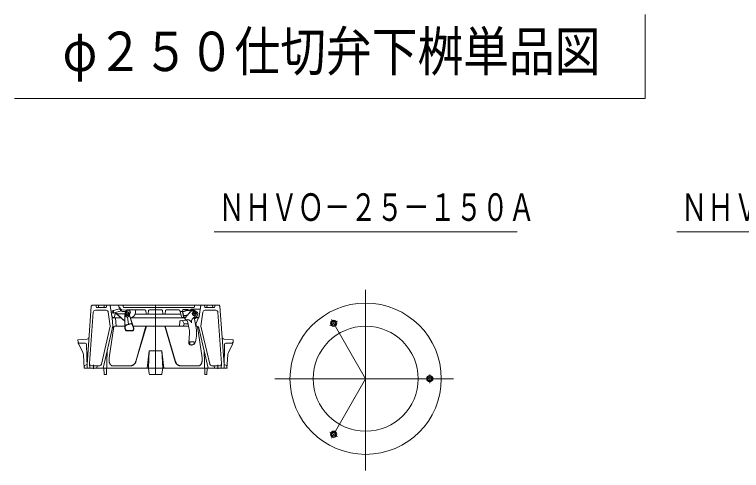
# Model space of a CAD drawing. Units: millimetres, scale not verified. Extents: x -6861 to 6861, y -3554 to 3095.
# Drawn here: x -6861 to -5132, y 1833 to 2918 of the extents above; entities that cross this region are included whole.
import ezdxf
from ezdxf.enums import TextEntityAlignment as Align

# ---------------------------------------------------------------- set-up
doc = ezdxf.new("R2010")
doc.units = ezdxf.units.MM
doc.header["$LTSCALE"] = 20
for name, color, linetype, lineweight in [('0-0_0', 7, 'Continuous', 18), ('0-3_TEMP', 3, 'Continuous', 18), ('0-4_細線', 7, 'Continuous', 18)]:
    doc.layers.add(name, color=color, linetype=linetype, lineweight=lineweight)
doc.styles.add('ＭＳ ゴシック', font='')
doc.styles.get('ＭＳ ゴシック').set_extended_font_data('MS Gothic')

msp = doc.modelspace()

# ---------------------------------------------------------------- linework, layer by layer
at = {"layer": '0-0_0'}
for p, q in [((-5360.93, 2918.03), (-5360.93, 2718.03)), ((-6860.93, 2718.03), (-5360.93, 2718.03)), ((-6385.84, 2401.07), (-5665.84, 2401.07)), ((-5285.84, 2401.07), (-4565.84, 2401.07)), ((-6025.84, 2262.4), (-6025.84, 1832.73)), ((-6111.19, 2177.89), (-6093, 2188.39)), ((-6025.84, 2051.07), (-6107.34, 2192.23)), ((-5873.34, 2061.57), (-5873.34, 2040.57)), ((-6241.67, 2051.07), (-5816.94, 2051.07)), ((-6025.84, 2051.07), (-6107.34, 1909.91)), ((-6093, 1913.75), (-6111.19, 1924.25))]:
    msp.add_line(p, q, dxfattribs=at)
for centre, radius in [((-6025.84, 2051.07), 180), ((-6102.09, 2183.14), 7.5), ((-6102.09, 2183.14), 5), ((-6102.09, 2183.14), 4.4), ((-6025.84, 2051.07), 125), ((-5873.34, 2051.07), 7.5), ((-5873.34, 2051.07), 5), ((-5873.34, 2051.07), 4.4), ((-6102.09, 1919), 7.5), ((-6102.09, 1919), 5), ((-6102.09, 1919), 4.4)]:
    msp.add_circle(centre, radius, dxfattribs=at)
at = {"layer": '0-3_TEMP'}
for p, q in [((-6525.46, 2225.95), (-6525.46, 2060.95)), ((-6673.46, 2083.87), (-6673.46, 2074.42)), ((-6648.46, 2075.95), (-6642.06, 2075.95)), ((-6542.46, 2075.95), (-6508.46, 2075.95)), ((-6408.86, 2075.95), (-6402.46, 2075.95)), ((-6377.46, 2083.87), (-6377.46, 2074.42))]:
    msp.add_line(p, q, dxfattribs=at)
at = {"layer": '0-4_細線'}
for p, q in [((-6678.6, 2223.95), (-6688.46, 2084.95)), ((-6678.6, 2223.95), (-6676.46, 2225.95)), ((-6676.46, 2225.95), (-6374.46, 2225.95)), ((-6668.64, 2213.95), (-6642.85, 2213.95)), ((-6667.46, 2225.95), (-6665.96, 2220.95)), ((-6665.96, 2220.95), (-6642.96, 2220.95)), ((-6660.46, 2225.95), (-6661.96, 2220.95)), ((-6648.46, 2225.95), (-6646.96, 2220.95)), ((-6641.46, 2225.95), (-6642.96, 2220.95)), ((-6633.96, 2225.95), (-6633.37, 2225.36)), ((-6629.19, 2198.95), (-6633.46, 2225.95)), ((-6633.37, 2225.36), (-6628.71, 2195.95)), ((-6631.27, 2212.1), (-6626.53, 2213.19)), ((-6625.91, 2209.24), (-6625.3, 2213.84)), ((-6625.58, 2213.77), (-6611.35, 2217.58)), ((-6613.46, 2225.95), (-6612.96, 2221.95)), ((-6612.96, 2221.95), (-6605.46, 2213.95)), ((-6610.19, 2216.48), (-6607.69, 2212.69)), ((-6609.49, 2217.13), (-6608.63, 2217.33)), ((-6609.17, 2216.75), (-6606.23, 2212.3)), ((-6607.08, 2213.58), (-6605.46, 2213.95)), ((-6605.46, 2213.95), (-6593.46, 2214.95)), ((-6603.46, 2225.95), (-6601.96, 2220.95)), ((-6433.96, 2220.95), (-6601.96, 2220.95)), ((-6594.85, 2213.34), (-6597.24, 2210.95)), ((-6593.46, 2214.95), (-6572.61, 2214.95)), ((-6550.77, 2214.95), (-6581.79, 2214.95)), ((-6573.42, 2207.82), (-6572.96, 2213.13)), ((-6548.78, 2213.15), (-6548.05, 2205.85)), ((-6542.14, 2213.15), (-6542.87, 2205.85)), ((-6510.77, 2214.95), (-6540.15, 2214.95)), ((-6508.05, 2205.85), (-6508.78, 2213.15)), ((-6502.87, 2205.85), (-6502.14, 2213.15)), ((-6469.82, 2214.95), (-6500.15, 2214.95)), ((-6464.06, 2199.18), (-6467.89, 2213.47)), ((-6463.35, 2210.95), (-6460.46, 2215.95)), ((-6461.07, 2211.21), (-6450.84, 2213.95)), ((-6460.46, 2215.95), (-6448.46, 2215.95)), ((-6460.15, 2210.68), (-6450.74, 2213.2)), ((-6450.84, 2213.95), (-6433.46, 2213.95)), ((-6450.74, 2213.2), (-6433.46, 2213.2)), ((-6448.46, 2215.95), (-6447.46, 2214.45)), ((-6447.46, 2214.45), (-6442.46, 2214.45)), ((-6440.46, 2216.95), (-6442.46, 2214.45)), ((-6440.46, 2216.95), (-6418.89, 2216.95)), ((-6432.46, 2225.95), (-6433.96, 2220.95)), ((-6417.56, 2225.36), (-6422.21, 2195.95)), ((-6421.74, 2198.95), (-6417.46, 2225.95)), ((-6416.96, 2225.95), (-6417.56, 2225.36)), ((-6409.46, 2225.95), (-6407.96, 2220.95)), ((-6382.28, 2213.95), (-6408.08, 2213.95)), ((-6384.96, 2220.95), (-6407.96, 2220.95)), ((-6402.46, 2225.95), (-6403.96, 2220.95)), ((-6390.46, 2225.95), (-6388.96, 2220.95)), ((-6383.46, 2225.95), (-6384.96, 2220.95)), ((-6372.32, 2223.95), (-6374.46, 2225.95)), ((-6372.32, 2223.95), (-6362.46, 2084.95)), ((-6673.63, 2209.31), (-6682.28, 2087.31)), ((-6637.89, 2209.6), (-6633.46, 2175.95)), ((-6630.64, 2208.14), (-6627.47, 2208.87)), ((-6629.19, 2198.95), (-6627.19, 2196.95)), ((-6629.19, 2198.95), (-6627.19, 2196.95)), ((-6629.19, 2198.95), (-6627.19, 2196.95)), ((-6629.19, 2198.95), (-6627.19, 2196.95)), ((-6628.71, 2195.95), (-6607.59, 2195.95)), ((-6628.71, 2195.95), (-6627.46, 2175.95)), ((-6627.53, 2208.47), (-6627.04, 2212.1)), ((-6623.19, 2196.95), (-6627.19, 2196.95)), ((-6626.41, 2207.33), (-6606.48, 2212.67)), ((-6626.36, 2207.35), (-6625.92, 2207.43)), ((-6624.66, 2208.15), (-6606.67, 2212.97)), ((-6622.43, 2204.16), (-6623.19, 2196.95)), ((-6620.96, 2195.95), (-6619.46, 2175.95)), ((-6618.82, 2205.95), (-6620.5, 2205.95)), ((-6598.46, 2187.95), (-6617.43, 2205.03)), ((-6616.95, 2205.95), (-6598.78, 2205.95)), ((-6598.32, 2188.5), (-6616.85, 2205.18)), ((-6603.73, 2210.95), (-6593.46, 2210.95)), ((-6599.46, 2205.95), (-6587.46, 2205.95)), ((-6598.46, 2169.99), (-6598.21, 2202.9)), ((-6598.21, 2202.9), (-6597.95, 2206.3)), ((-6596.53, 2210.95), (-6594.5, 2212.99)), ((-6593.46, 2211.95), (-6593.46, 2199.95)), ((-6589.66, 2180.77), (-6592.26, 2198.02)), ((-6577.2, 2171.47), (-6588.7, 2207.47)), ((-6580.85, 2181.36), (-6588.37, 2204.92)), ((-6588.01, 2205.33), (-6587.43, 2205.92)), ((-6587.84, 2204.79), (-6587.07, 2205.56)), ((-6583.77, 2195.95), (-6525.46, 2195.95)), ((-6465.61, 2204.95), (-6574.01, 2204.95)), ((-6455.3, 2195.95), (-6525.46, 2195.95)), ((-6467.21, 2210.95), (-6461.52, 2210.95)), ((-6458.68, 2198.43), (-6461.78, 2209.99)), ((-6461.16, 2196.95), (-6454.44, 2196.95)), ((-6458.85, 2201.95), (-6460.86, 2209.46)), ((-6458.16, 2200.35), (-6449.88, 2202.57)), ((-6457.62, 2201.25), (-6449.1, 2203.53)), ((-6445.87, 2207.46), (-6454.97, 2196.07)), ((-6445.68, 2207.31), (-6454.77, 2195.92)), ((-6439.46, 2206.2), (-6427.46, 2206.2)), ((-6439.27, 2212.93), (-6425.53, 2209.25)), ((-6439.27, 2212.93), (-6439.24, 2212.67)), ((-6439.24, 2212.67), (-6425.72, 2209.04)), ((-6433.46, 2200.2), (-6433.46, 2212.2)), ((-6422.21, 2195.95), (-6432.82, 2195.95)), ((-6432.35, 2197.16), (-6428.17, 2197.95)), ((-6428.06, 2196.95), (-6428.17, 2197.95)), ((-6428.06, 2196.95), (-6423.74, 2196.95)), ((-6425.72, 2209.04), (-6425.53, 2209.25)), ((-6423.74, 2196.95), (-6421.74, 2198.95)), ((-6413.03, 2209.6), (-6417.46, 2175.95)), ((-6377.3, 2209.31), (-6368.64, 2087.31)), ((-6595.5, 2179.25), (-6583.29, 2182.68)), ((-6594.54, 2178.8), (-6583.6, 2181.88)), ((-6578.15, 2171.17), (-6581.15, 2180.56)), ((-6467.52, 2188.14), (-6468.46, 2175.95)), ((-6466.66, 2189.06), (-6453.47, 2190.82)), ((-6460.83, 2188.45), (-6457.46, 2181.45)), ((-6448.79, 2184.72), (-6446.2, 2172.51)), ((-6433.12, 2192.73), (-6429.57, 2176.04)), ((-6429.46, 2181.45), (-6430.47, 2181.45)), ((-6654.19, 2085.83), (-6633.46, 2175.95)), ((-6650.46, 2075.95), (-6627.46, 2175.95)), ((-6625.13, 2175.67), (-6635.96, 2100.86)), ((-6623.48, 2175.95), (-6598.63, 2175.95)), ((-6597.46, 2169.95), (-6597.46, 2174.95)), ((-6593.46, 2165.95), (-6581.96, 2165.95)), ((-6593.46, 2164.95), (-6581.96, 2164.95)), ((-6578.4, 2175.95), (-6525.46, 2175.95)), ((-6572.69, 2092.26), (-6548.6, 2175.95)), ((-6572.05, 2092.16), (-6547.31, 2175.95)), ((-6447.3, 2175.95), (-6525.46, 2175.95)), ((-6478.88, 2092.16), (-6503.61, 2175.95)), ((-6478.23, 2092.26), (-6502.33, 2175.95)), ((-6476.08, 2175.95), (-6480.5, 2175.95)), ((-6427.44, 2175.95), (-6429.37, 2175.95)), ((-6425.79, 2175.67), (-6414.96, 2100.86)), ((-6400.46, 2075.95), (-6422.57, 2172.07)), ((-6396.73, 2085.83), (-6417.46, 2175.95)), ((-6688.44, 2145.62), (-6710.46, 2143.95)), ((-6710.46, 2143.95), (-6709.77, 2138.38)), ((-6444.8, 2159.2), (-6446.77, 2136.64)), ((-6362.64, 2145.32), (-6340.62, 2143.6)), ((-6708.4, 2133.75), (-6698.75, 2113.63)), ((-6706.81, 2135.95), (-6692.41, 2135.95)), ((-6689.41, 2133), (-6688.46, 2075.95)), ((-6444.46, 2138.94), (-6444.46, 2131.97)), ((-6444.46, 2138.94), (-6433.46, 2138.94)), ((-6443.96, 2138.7), (-6444.46, 2138.94)), ((-6444.46, 2131.97), (-6443.96, 2132.26)), ((-6443.96, 2138.7), (-6443.96, 2132.26)), ((-6443.96, 2138.7), (-6433.96, 2138.7)), ((-6441.79, 2131.7), (-6440.12, 2131.7)), ((-6441.79, 2131.2), (-6440.12, 2131.2)), ((-6433.96, 2138.7), (-6433.46, 2138.94)), ((-6433.96, 2138.7), (-6433.96, 2133.97)), ((-6433.96, 2133.97), (-6433.46, 2133.74)), ((-6433.46, 2138.94), (-6433.46, 2133.74)), ((-6361.69, 2132.69), (-6362.74, 2075.65)), ((-6344.28, 2135.61), (-6358.68, 2135.64)), ((-6342.69, 2133.4), (-6352.39, 2113.3)), ((-6340.62, 2143.6), (-6341.32, 2138.03)), ((-6642.46, 2060.95), (-6640.96, 2117.26)), ((-6540.46, 2117.26), (-6545.46, 2075.95)), ((-6542.46, 2075.95), (-6540.46, 2117.26)), ((-6540.46, 2117.26), (-6510.46, 2117.26)), ((-6408.46, 2060.95), (-6409.96, 2117.26)), ((-6697.29, 2107.99), (-6695.46, 2075.95)), ((-6353.85, 2107.67), (-6355.74, 2075.63)), ((-6694.46, 2082.95), (-6695.46, 2075.95)), ((-6695.46, 2075.95), (-6650.46, 2075.95)), ((-6694.46, 2082.95), (-6688.46, 2084.95)), ((-6681.46, 2075.95), (-6682.28, 2086.57)), ((-6677.29, 2081.95), (-6659.06, 2081.95)), ((-6664.46, 2081.95), (-6665.46, 2075.95)), ((-6650.46, 2075.95), (-6648.46, 2075.95)), ((-6648.46, 2075.95), (-6647.46, 2060.95)), ((-6642.06, 2075.95), (-6542.46, 2075.95)), ((-6628.2, 2081.95), (-6584.48, 2081.95)), ((-6542.46, 2075.95), (-6540.69, 2062.69)), ((-6508.46, 2075.95), (-6510.23, 2062.69)), ((-6408.86, 2075.95), (-6508.46, 2075.95)), ((-6422.73, 2081.95), (-6466.44, 2081.95)), ((-6402.46, 2075.95), (-6403.46, 2060.95)), ((-6400.46, 2075.95), (-6402.46, 2075.95)), ((-6355.46, 2075.95), (-6400.46, 2075.95)), ((-6373.63, 2081.95), (-6391.86, 2081.95)), ((-6386.46, 2081.95), (-6385.46, 2075.95)), ((-6369.46, 2075.95), (-6368.65, 2086.57)), ((-6356.46, 2082.95), (-6362.46, 2084.95)), ((-6356.46, 2082.95), (-6355.46, 2075.95)), ((-6647.46, 2060.95), (-6642.46, 2060.95)), ((-6512.21, 2060.95), (-6539.02, 2060.95)), ((-6403.46, 2060.95), (-6408.46, 2060.95))]:
    msp.add_line(p, q, dxfattribs=at)
for points in [[(-6423.71, 2195.95), (-6429.46, 2181.45), (-6428.46, 2175.95)], [(-6448.13, 2181.45), (-6457.46, 2181.45), (-6458.98, 2177.27)], [(-6508.46, 2075.95), (-6510.46, 2117.26), (-6505.46, 2075.95)]]:
    msp.add_lwpolyline(points, dxfattribs=at)
for centre, radius in [((-6593.46, 2205.95), 4.5), ((-6593.46, 2205.95), 4), ((-6433.46, 2206.2), 4.75), ((-6433.46, 2206.2), 4)]:
    msp.add_circle(centre, radius, dxfattribs=at)
for centre, radius, start, end in [((-6668.64, 2208.95), 5, 90, 175.943), ((-6642.85, 2208.95), 5, 7.496, 90), ((-6625.06, 2211.84), 2, 105, 172.38), ((-6611.85, 2215.37), 2, 33.435, 105), ((-6610.84, 2215.65), 2, 33.435, 105), ((-6590.96, 2209.45), 5.5, 315, 135), ((-6590.96, 2209.45), 5, 315, 135), ((-6570.97, 2212.95), 2, 90, 175), ((-6550.77, 2212.95), 2, 5.711, 90), ((-6540.15, 2212.95), 2, 90, 174.289), ((-6510.77, 2212.95), 2, 5.711, 90), ((-6500.15, 2212.95), 2, 90, 174.289), ((-6469.82, 2212.95), 2, 15, 90), ((-6433.46, 2208.45), 5.5, 18.873, 90), ((-6433.46, 2208.45), 4.75, 25.614, 90), ((-6408.08, 2208.95), 5, 90, 172.504), ((-6382.28, 2208.95), 5, 4.057, 90), ((-6626.54, 2208.33), 1, 172.38, 285), ((-6623.54, 2197.75), 10, 48.003, 105), ((-6624.92, 2209.11), 1, 172.38, 285), ((-6624.12, 2197.59), 10, 48.003, 100.392), ((-6620.44, 2203.95), 2, 90, 173.991), ((-6616.95, 2208.95), 3, 239.518, 270), ((-6603.73, 2213.95), 3, 213.435, 270), ((-6593.12, 2203.04), 5.09, 179.563, 17.716), ((-6593.46, 2205.95), 5, 17.716, 90), ((-6586.37, 2208.95), 13, 275.889, 355), ((-6547.06, 2205.95), 1, 185.711, 270.001), ((-6543.87, 2205.95), 1, 270, 354.289), ((-6507.06, 2205.95), 1, 185.711, 270), ((-6503.87, 2205.95), 1, 269.999, 354.289), ((-6461.16, 2199.95), 3, 195, 270), ((-6460.81, 2210.24), 1, 105, 195), ((-6459.89, 2209.71), 1, 104.999, 195), ((-6458.42, 2201.32), 1, 194.999, 285), ((-6457.88, 2202.21), 1, 194.999, 285), ((-6456.75, 2198.95), 2, 195, 270), ((-6452.62, 2194.2), 3, 141.396, 242.755), ((-6452.62, 2194.2), 2.75, 141.396, 283.399), ((-6429.46, 2194.36), 21, 117.828, 141.396), ((-6429.46, 2194.36), 20.75, 118.098, 141.396), ((-6427.67, 2186.32), 12.5, 109.028, 190.412), ((-6429.46, 2194.36), 4, 106.971, 204), ((-6436.93, 2203.13), 10, 292.623, 314.134), ((-6433.46, 2206.2), 8.25, 282.029, 20.153), ((-6433.46, 2206.2), 8.5, 289.465, 21.032), ((-6594.42, 2175.4), 4, 105.689, 179.563), ((-6593.46, 2174.95), 4, 105.689, 180), ((-6583.06, 2179.95), 2, 17.716, 105.689), ((-6582.75, 2180.75), 2, 17.716, 105.689), ((-6466.53, 2188.07), 1, 97.625, 175.601), ((-6462.63, 2187.58), 2, 25.722, 97.625), ((-6458.57, 2182.64), 10, 12, 62.755), ((-6449.7, 2181.79), 10, 13.096, 103.289), ((-6623.48, 2170.95), 5, 90, 167.047), ((-6593.46, 2169.95), 5, 179.204, 270), ((-6593.46, 2169.95), 4, 180, 270), ((-6581.96, 2169.95), 5, 270, 17.716), ((-6581.96, 2169.95), 4, 270, 17.716), ((-6460.86, 2177.95), 2, 270, 340.017), ((-6508.8, 2159.2), 64, 0, 12), ((-6508.8, 2159.2), 81, 345.314, 12), ((-6427.44, 2170.95), 5, 12.953, 90), ((-6688.82, 2150.61), 5, 274.344, 355.943), ((-6362.25, 2150.3), 5, 183.949, 265.548), ((-6706.81, 2138.95), 3, 187.125, 270), ((-6694.88, 2140.24), 15, 187.125, 205.641), ((-6692.41, 2132.95), 3, 0.955, 90), ((-6441.79, 2136.2), 5, 175, 270), ((-6441.79, 2136.2), 4.5, 241.158, 270), ((-6440.12, 2141.2), 10, 270, 345.314), ((-6440.12, 2141.2), 9.5, 270, 310.388), ((-6358.69, 2132.64), 3, 89.893, 178.938), ((-6344.27, 2138.61), 3, 269.893, 352.768), ((-6356.2, 2139.92), 15, 334.252, 352.768), ((-6712.27, 2107.13), 15, 3.27, 25.641), ((-6338.88, 2106.78), 15, 154.251, 176.622), ((-6621.25, 2096.79), 15, 177.42047, 183.98981), ((-6621.28, 2097.59), 14.95, 173.89277, 180.46211), ((-6621.32, 2096), 14.9, 180.96172, 187.53106), ((-6621.4, 2098.37), 14.77, 170.31074, 176.88008), ((-6621.47, 2095.22), 14.66, 184.58302, 191.15236), ((-6621.71, 2094.46), 14.3, 188.35914, 194.92847), ((-6586.91, 2096.28), 14.78, 339.32468, 343.78471), ((-6586.23, 2096.28), 14.78, 339.32468, 343.78471), ((-6464.69, 2096.28), 14.78, 196.2168, 200.67683), ((-6464.01, 2096.28), 14.78, 196.21538, 200.67541), ((-6429.21, 2094.46), 14.3, 345.0715, 351.64084), ((-6429.45, 2095.22), 14.66, 348.84661, 355.41595), ((-6429.53, 2098.38), 14.77, 3.11892, 9.68825), ((-6429.61, 2096), 14.9, 352.46994, 359.03928), ((-6429.64, 2097.59), 14.95, 359.5389, 6.10824), ((-6429.67, 2096.79), 15, 356.00919, 2.57852), ((-6677.29, 2086.95), 5, 175.943, 270), ((-6659.06, 2086.95), 5, 270, 347.047), ((-6649.46, 2075.2), 1.25, 36.87, 143.13), ((-6622.04, 2093.73), 13.81, 192.36873, 198.93806), ((-6622.45, 2093.05), 13.21, 196.70895, 203.27829), ((-6622.93, 2092.42), 12.52, 201.49676, 208.0661), ((-6623.49, 2091.85), 11.76, 206.87362, 213.44296), ((-6624.1, 2091.34), 10.97, 213.01027, 219.57961), ((-6624.77, 2090.91), 10.18, 220.10416, 226.6735), ((-6625.48, 2090.56), 9.44, 228.3576, 234.92694), ((-6626.23, 2090.29), 8.8, 237.91499, 244.48433), ((-6627.01, 2090.11), 8.33, 248.76546, 255.3348), ((-6627.8, 2090.02), 8.07, 260.60549, 267.17483), ((-6585.23, 2095.08), 13.13, 270.31854, 274.77857), ((-6584.55, 2095.08), 13.13, 270.31854, 274.77857), ((-6585.38, 2095.09), 13.15, 275.40614, 279.86617), ((-6584.7, 2095.09), 13.15, 275.40614, 279.86617), ((-6585.52, 2095.11), 13.2, 280.46637, 284.9264), ((-6584.84, 2095.11), 13.2, 280.466, 284.92603), ((-6585.66, 2095.15), 13.27, 285.48095, 289.94098), ((-6584.98, 2095.15), 13.27, 285.48146, 289.94149), ((-6585.8, 2095.19), 13.36, 290.43589, 294.89592), ((-6585.12, 2095.19), 13.36, 290.43589, 294.89592), ((-6585.94, 2095.25), 13.47, 295.31835, 299.77837), ((-6585.26, 2095.25), 13.47, 295.31759, 299.77762), ((-6586.07, 2095.31), 13.59, 300.11715, 304.57718), ((-6585.39, 2095.31), 13.59, 300.11802, 304.57805), ((-6586.19, 2095.39), 13.72, 304.82668, 309.2867), ((-6585.51, 2095.39), 13.72, 304.82668, 309.2867), ((-6586.31, 2095.47), 13.86, 309.44394, 313.90396), ((-6585.63, 2095.47), 13.86, 309.44394, 313.90396), ((-6586.42, 2095.57), 14.01, 313.96603, 318.42606), ((-6585.74, 2095.57), 14.01, 313.96603, 318.42606), ((-6586.53, 2095.67), 14.15, 318.39462, 322.85465), ((-6585.85, 2095.67), 14.15, 318.39462, 322.85465), ((-6586.62, 2095.78), 14.3, 322.73468, 327.19471), ((-6586.71, 2095.9), 14.43, 326.98817, 331.44819), ((-6585.94, 2095.78), 14.3, 322.73341, 327.19344), ((-6586.79, 2096.02), 14.56, 331.16694, 335.62697), ((-6586.03, 2095.9), 14.43, 326.98948, 331.44951), ((-6586.85, 2096.15), 14.67, 335.27597, 339.736), ((-6586.11, 2096.02), 14.56, 331.16694, 335.62697), ((-6586.18, 2096.15), 14.67, 335.27597, 339.736), ((-6464.75, 2096.15), 14.67, 200.26406, 204.72408), ((-6464.82, 2096.02), 14.56, 204.3731, 208.83313), ((-6464.07, 2096.15), 14.67, 200.26406, 204.72408), ((-6464.89, 2095.9), 14.43, 208.55057, 213.0106), ((-6464.14, 2096.02), 14.56, 204.3731, 208.83313), ((-6464.98, 2095.78), 14.3, 212.80665, 217.26668), ((-6464.21, 2095.9), 14.43, 208.55057, 213.0106), ((-6465.08, 2095.67), 14.15, 217.14434, 221.60437), ((-6464.3, 2095.78), 14.3, 212.80665, 217.26668), ((-6464.4, 2095.67), 14.15, 217.14555, 221.60557), ((-6465.18, 2095.57), 14.01, 221.57518, 226.03521), ((-6464.5, 2095.57), 14.01, 221.57405, 226.03407), ((-6465.29, 2095.47), 13.86, 226.09615, 230.55618), ((-6464.61, 2095.47), 13.86, 226.09615, 230.55618), ((-6465.41, 2095.39), 13.72, 230.71233, 235.17235), ((-6464.73, 2095.39), 13.72, 230.7133, 235.17332), ((-6465.54, 2095.31), 13.59, 235.42309, 239.88312), ((-6464.86, 2095.31), 13.59, 235.42222, 239.88225), ((-6465.67, 2095.25), 13.47, 240.22163, 244.68165), ((-6464.99, 2095.25), 13.47, 240.22238, 244.68241), ((-6465.8, 2095.19), 13.36, 245.10423, 249.56426), ((-6465.12, 2095.19), 13.36, 245.10423, 249.56426), ((-6465.94, 2095.15), 13.27, 250.05918, 254.51921), ((-6465.26, 2095.15), 13.27, 250.05867, 254.5187), ((-6466.08, 2095.11), 13.2, 255.0736, 259.53363), ((-6465.4, 2095.11), 13.2, 255.07397, 259.534), ((-6466.23, 2095.09), 13.15, 260.13383, 264.59386), ((-6465.55, 2095.09), 13.15, 260.13361, 264.59364), ((-6466.37, 2095.08), 13.13, 265.22143, 269.68146), ((-6465.69, 2095.08), 13.13, 265.2215, 269.68153), ((-6423.13, 2090.02), 8.08, 272.82479, 279.39413), ((-6423.92, 2090.11), 8.33, 284.66593, 291.23527), ((-6424.69, 2090.29), 8.8, 295.51485, 302.08419), ((-6425.44, 2090.56), 9.44, 305.07392, 311.64326), ((-6426.15, 2090.91), 10.18, 313.32533, 319.89467), ((-6426.82, 2091.34), 10.97, 320.42039, 326.98973), ((-6427.44, 2091.85), 11.76, 326.55807, 333.12741), ((-6427.99, 2092.42), 12.52, 331.93385, 338.50319), ((-6428.48, 2093.05), 13.21, 336.7206, 343.28994), ((-6428.88, 2093.73), 13.81, 341.06298, 347.63232), ((-6401.46, 2075.2), 1.25, 36.87, 143.13), ((-6391.86, 2086.95), 5, 192.953, 270), ((-6373.63, 2086.95), 5, 270, 4.057), ((-6538.71, 2062.95), 2, 187.595, 270), ((-6512.21, 2062.95), 2, 270, 352.405)]:
    msp.add_arc(centre, radius, start, end, dxfattribs=at)

# ---------------------------------------------------------------- texts
at = {"layer": '0-0_0', "style": 'ＭＳ ゴシック'}
for s, height, width, p in [('φ２５０仕切弁下桝単品図', 93.84, 0.85, (-6746.64, 2755.23)), ('ＮＨＶＯ－２５－１５０Ａ', 65.69, 0.7, (-6375.84, 2407.11)), ('ＮＨＶＯ－２５－１００Ｂ', 65.69, 0.7, (-5275.84, 2407.11))]:
    msp.add_text(s, height=height, dxfattribs=dict(at, width=width)).set_placement(p, align=Align.BOTTOM_LEFT)

doc.saveas('drawing.dxf')
